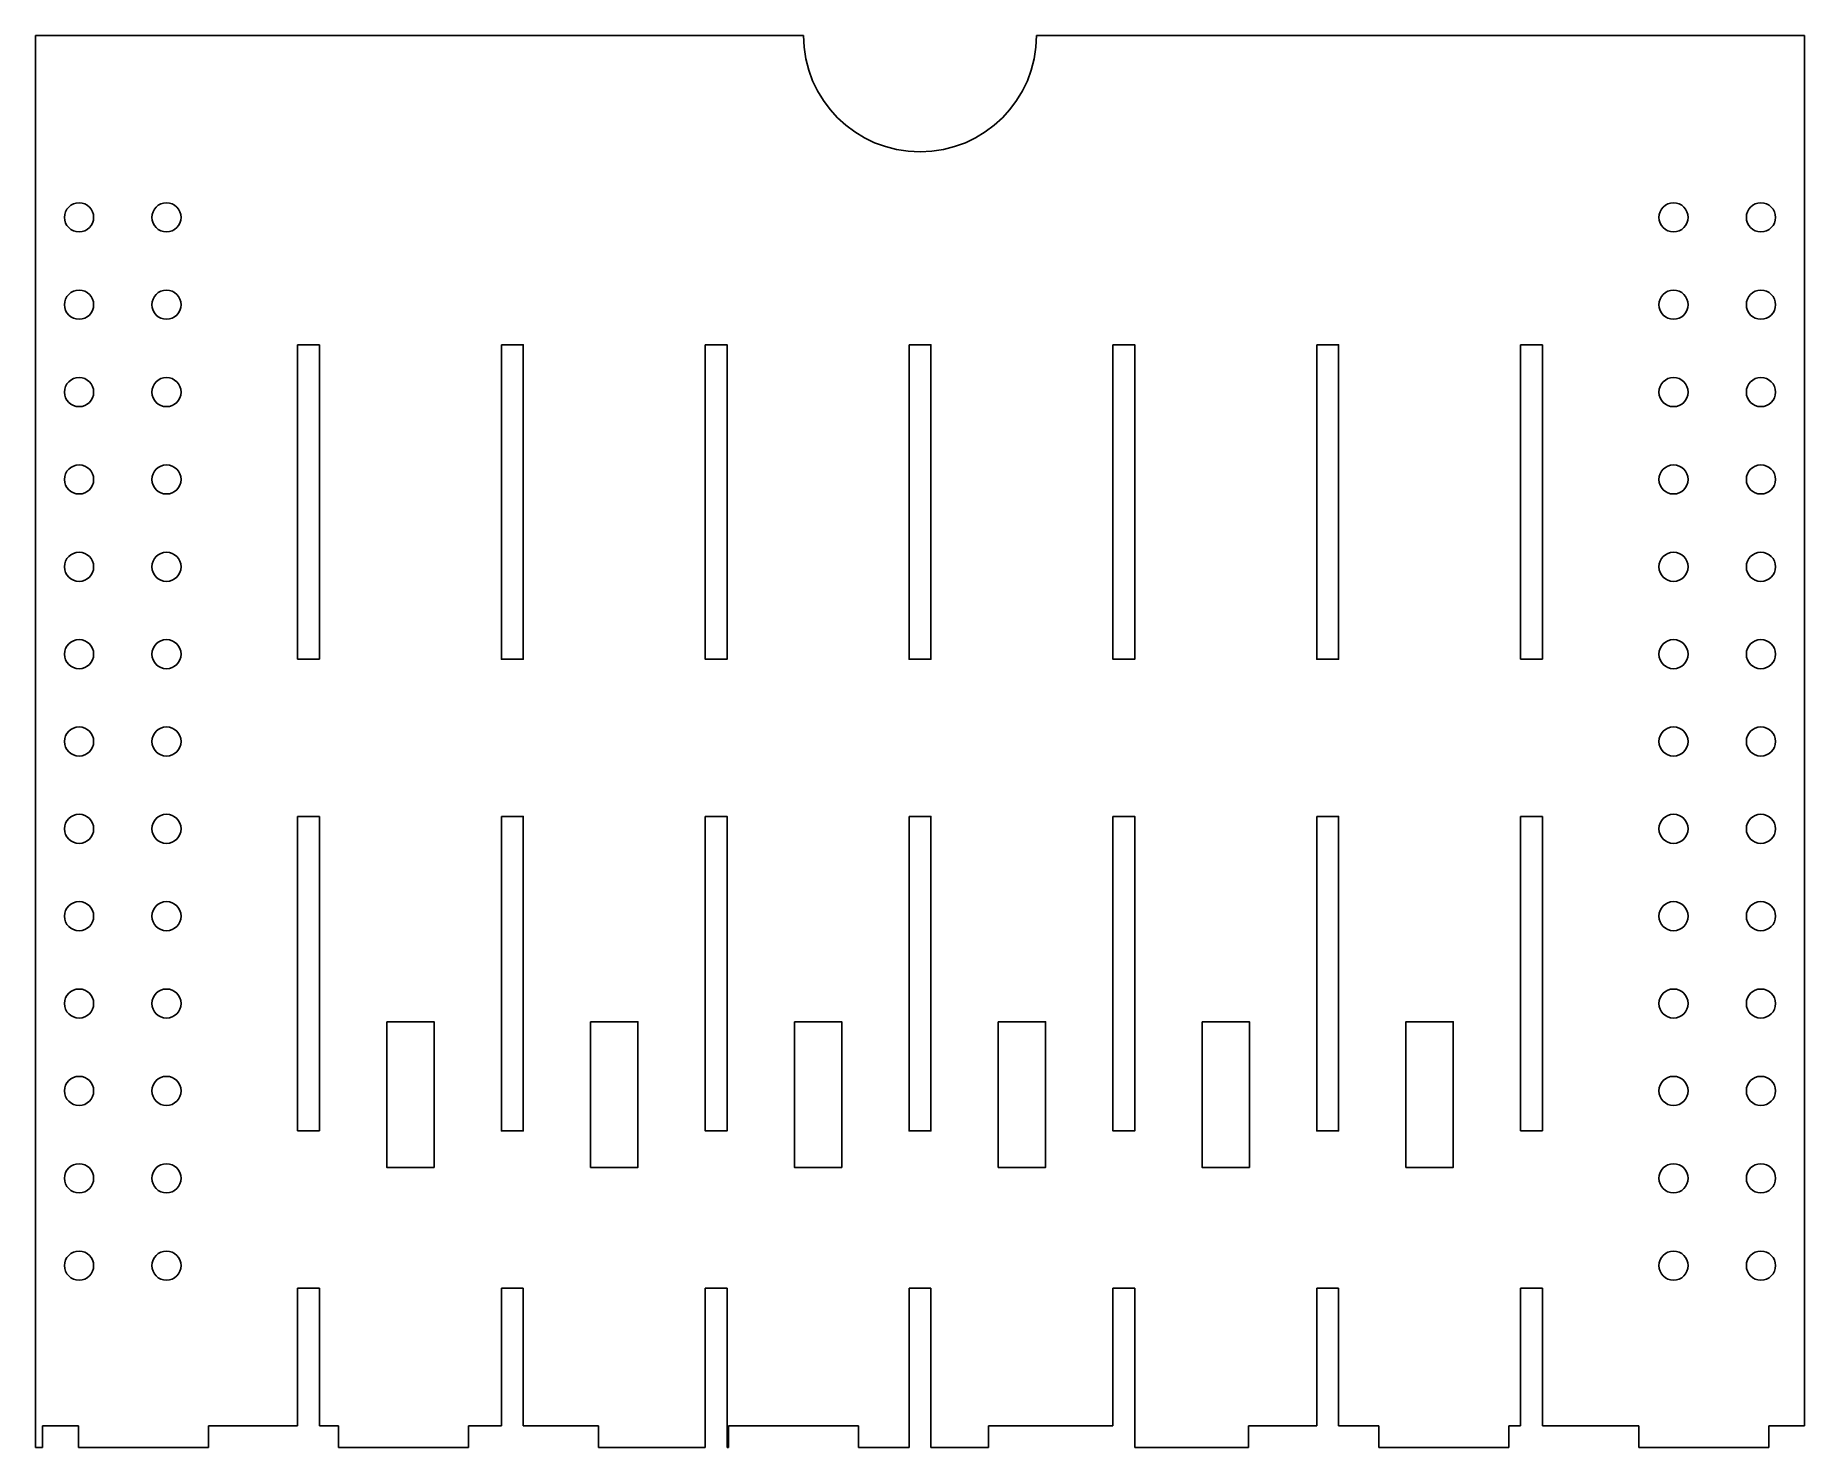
# Model space of a CAD drawing. Header units: millimetres. Extents: x -121 to 121, y -105 to 89.
import ezdxf

# ---------------------------------------------------------------- set-up
doc = ezdxf.new("R2010")
doc.units = ezdxf.units.MM
doc.layers.get('0').update_dxf_attribs({"linetype": 'CONTINUOUS'})

msp = doc.modelspace()

# ---------------------------------------------------------------- linework, layer by layer
for p, q in [((-16, 89), (-121.5, 89)), ((-121.5, 89), (-121.5, -105)), ((121.5, 89), (16, 89)), ((121.5, -102), (121.5, 89)), ((-85.5, 3.3), (-85.5, 46.5)), ((-85.5, 46.5), (-82.5, 46.5)), ((-82.5, 46.5), (-82.5, 3.3)), ((82.5, 3.3), (82.5, 46.5)), ((82.5, 46.5), (85.5, 46.5)), ((85.5, 46.5), (85.5, 3.3)), ((-82.5, 3.3), (-85.5, 3.3)), ((85.5, 3.3), (82.5, 3.3)), ((-85.5, -61.5), (-85.5, -18.3)), ((-85.5, -18.3), (-82.5, -18.3)), ((-82.5, -18.3), (-82.5, -61.5)), ((82.5, -61.5), (82.5, -18.3)), ((82.5, -18.3), (85.5, -18.3)), ((85.5, -18.3), (85.5, -61.5)), ((-82.5, -61.5), (-85.5, -61.5)), ((85.5, -61.5), (82.5, -61.5)), ((-85.5, -102), (-85.5, -83.1)), ((-85.5, -83.1), (-82.5, -83.1)), ((-82.5, -83.1), (-82.5, -102)), ((-57.5, -102), (-57.5, -83.1)), ((-57.5, -83.1), (-54.5, -83.1)), ((-54.5, -83.1), (-54.5, -102)), ((-29.5, -105), (-29.5, -83.1)), ((-29.5, -83.1), (-26.5, -83.1)), ((-26.5, -83.1), (-26.5, -105)), ((-1.5, -105), (-1.5, -83.1)), ((-1.5, -83.1), (1.5, -83.1)), ((1.5, -83.1), (1.5, -105)), ((26.5, -102), (26.5, -83.1)), ((26.5, -83.1), (29.5, -83.1)), ((29.5, -83.1), (29.5, -105)), ((54.5, -102), (54.5, -83.1)), ((54.5, -83.1), (57.5, -83.1)), ((57.5, -83.1), (57.5, -102)), ((82.5, -102), (82.5, -83.1)), ((82.5, -83.1), (85.5, -83.1)), ((85.5, -83.1), (85.5, -102)), ((-120.5, -105), (-120.5, -102)), ((-120.5, -102), (-115.57, -102)), ((-115.57, -102), (-115.57, -105)), ((-97.71, -105), (-97.71, -102)), ((-97.71, -102), (-85.5, -102)), ((-82.5, -102), (-79.86, -102)), ((-79.86, -102), (-79.86, -105)), ((-62, -105), (-62, -102)), ((-62, -102), (-57.5, -102)), ((-54.5, -102), (-44.14, -102)), ((-44.14, -102), (-44.14, -105)), ((-26.29, -102), (-8.43, -102)), ((-26.29, -105), (-26.29, -102)), ((-8.43, -102), (-8.43, -105)), ((9.43, -105), (9.43, -102)), ((9.43, -102), (26.5, -102)), ((45.14, -105), (45.14, -102)), ((45.14, -102), (54.5, -102)), ((57.5, -102), (63, -102)), ((63, -102), (63, -105)), ((80.86, -105), (80.86, -102)), ((80.86, -102), (82.5, -102)), ((85.5, -102), (98.71, -102)), ((98.71, -102), (98.71, -105)), ((116.57, -105), (116.57, -102)), ((116.57, -102), (121.5, -102)), ((-121.5, -105), (-120.5, -105)), ((-115.57, -105), (-97.71, -105)), ((-79.86, -105), (-62, -105)), ((-44.14, -105), (-29.5, -105)), ((-26.5, -105), (-26.29, -105)), ((-8.43, -105), (-1.5, -105)), ((1.5, -105), (9.43, -105)), ((29.5, -105), (45.14, -105)), ((63, -105), (80.86, -105)), ((98.71, -105), (116.57, -105))]:
    msp.add_line(p, q)
for points in [[(-57.5, 46.5), (-57.5, 3.3), (-54.5, 3.3), (-54.5, 46.5)], [(-29.5, 46.5), (-29.5, 3.3), (-26.5, 3.3), (-26.5, 46.5)], [(-1.5, 46.5), (-1.5, 3.3), (1.5, 3.3), (1.5, 46.5)], [(26.5, 46.5), (26.5, 3.3), (29.5, 3.3), (29.5, 46.5)], [(54.5, 46.5), (54.5, 3.3), (57.5, 3.3), (57.5, 46.5)], [(-57.5, -18.3), (-57.5, -61.5), (-54.5, -61.5), (-54.5, -18.3)], [(-29.5, -18.3), (-29.5, -61.5), (-26.5, -61.5), (-26.5, -18.3)], [(-1.5, -18.3), (-1.5, -61.5), (1.5, -61.5), (1.5, -18.3)], [(26.5, -18.3), (26.5, -61.5), (29.5, -61.5), (29.5, -18.3)], [(54.5, -18.3), (54.5, -61.5), (57.5, -61.5), (57.5, -18.3)], [(-73.25, -46.5), (-73.25, -66.5), (-66.75, -66.5), (-66.75, -46.5)], [(-45.25, -46.5), (-45.25, -66.5), (-38.75, -66.5), (-38.75, -46.5)], [(-17.25, -46.5), (-17.25, -66.5), (-10.75, -66.5), (-10.75, -46.5)], [(10.75, -46.5), (10.75, -66.5), (17.25, -66.5), (17.25, -46.5)], [(38.75, -46.5), (38.75, -66.5), (45.25, -66.5), (45.25, -46.5)], [(66.75, -66.5), (73.25, -66.5), (73.25, -46.5), (66.75, -46.5)]]:
    msp.add_lwpolyline(points, close=True)
for centre in [(-115.5, 64), (-103.5, 64), (103.5, 64), (115.5, 64), (-115.5, 52), (-103.5, 52), (103.5, 52), (115.5, 52), (-115.5, 40), (-103.5, 40), (103.5, 40), (115.5, 40), (-115.5, 28), (-103.5, 28), (103.5, 28), (115.5, 28), (-115.5, 16), (-103.5, 16), (103.5, 16), (115.5, 16), (-115.5, 4), (-103.5, 4), (103.5, 4), (115.5, 4), (-115.5, -8), (-103.5, -8), (103.5, -8), (115.5, -8), (-115.5, -20), (-103.5, -20), (103.5, -20), (115.5, -20), (-115.5, -32), (-103.5, -32), (103.5, -32), (115.5, -32), (-115.5, -44), (-103.5, -44), (103.5, -44), (115.5, -44), (-115.5, -56), (-103.5, -56), (103.5, -56), (115.5, -56), (-115.5, -68), (-103.5, -68), (103.5, -68), (115.5, -68), (-115.5, -80), (-103.5, -80), (103.5, -80), (115.5, -80)]:
    msp.add_circle(centre, 2)
msp.add_arc((0, 89), 16, -180, 0)

doc.saveas('drawing.dxf')
